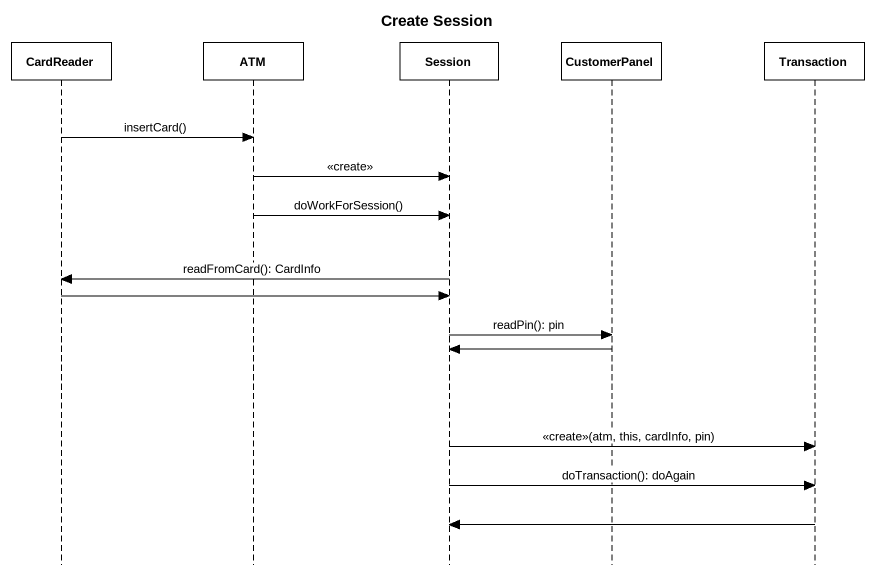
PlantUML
@startuml
title Create Session
hide footbox
participant CardReader
participant ATM
participant Session
participant CustomerPanel
participant Transaction

CardReader -> ATM : insertCard()
ATM -> Session : <<create>>
ATM -> Session : doWorkForSession()
Session -> CardReader : readFromCard(): CardInfo
CardReader -> Session
Session -> CustomerPanel : readPin(): pin
CustomerPanel -> Session
Session -> Transaction : <<create>>(atm, this, cardInfo, pin)
Session -> Transaction : doTransaction(): doAgain
Transaction -> Session
@enduml
